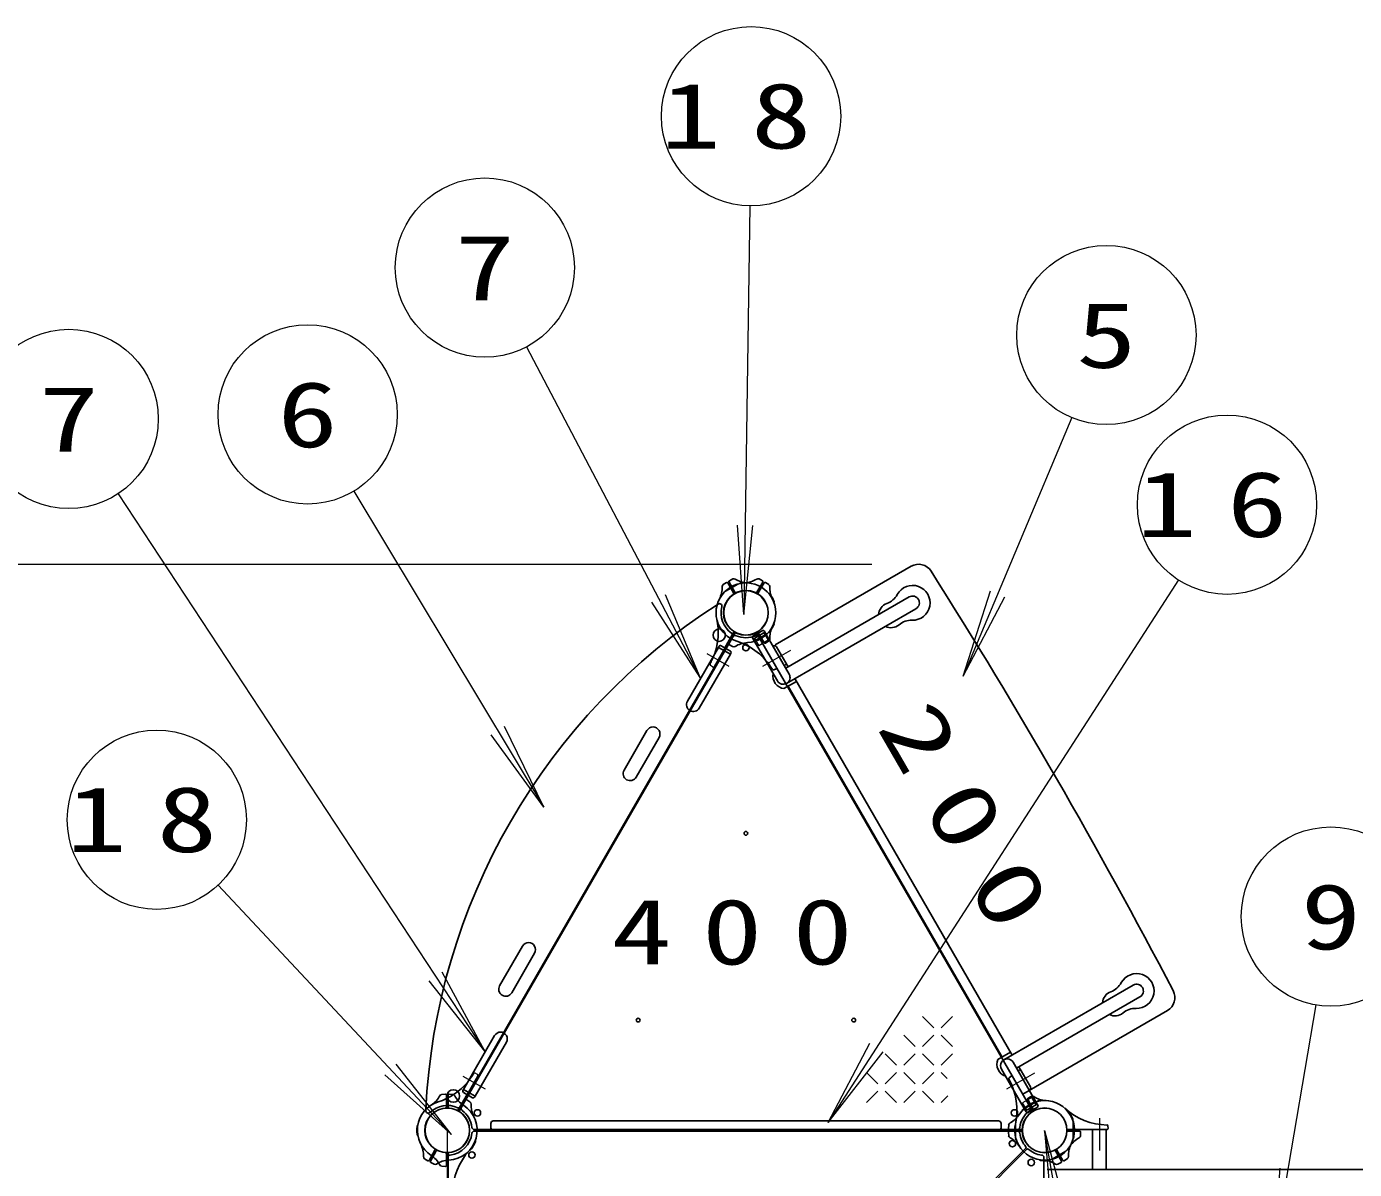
# Model space of a CAD drawing. Units: millimetres on the paper. Extents: x -385 to 0, y -594 to 267.
# Drawn here: x -257.94 to -213.48, y 167.13 to 205.38 of the extents above; entities that cross this region are included whole.
import ezdxf
from ezdxf.enums import TextEntityAlignment as Align

# ---------------------------------------------------------------- set-up
doc = ezdxf.new("R2010")
doc.units = ezdxf.units.MM
doc.linetypes.add('USER1', pattern=[4.5, 2.5, -2])
doc.linetypes.add('USER2', pattern=[6, 3, -1, 1, -1])
doc.layers.add('LY_1', color=7, linetype='Continuous', lineweight=25)
doc.styles.add('ＭＳ ゴシック', font='')
doc.styles.get('ＭＳ ゴシック').set_extended_font_data('MS Gothic')

msp = doc.modelspace()

# ---------------------------------------------------------------- linework, layer by layer
at = {"layer": 'LY_1', "lineweight": 13}
for p, q in [((-233.722, 199.377), (-233.92, 185.699)), ((-241.197, 194.655), (-235.383, 183.592)), ((-222.944, 192.288), (-226.581, 183.638)), ((-254.875, 189.739), (-242.593, 171.085)), ((-246.98, 189.827), (-240.615, 179.253)), ((-233.92, 185.699), (-234.138, 188.691)), ((-233.92, 185.699), (-233.616, 188.683)), ((-229.641, 187.372), (-371.773, 187.372)), ((-219.37, 186.855), (-231.1, 168.698)), ((-235.383, 183.592), (-236.542, 186.359)), ((-226.581, 183.638), (-225.664, 186.495)), ((-226.581, 183.638), (-225.182, 186.292)), ((-235.383, 183.592), (-237.004, 186.115)), ((-240.615, 179.253), (-241.932, 181.948)), ((-240.615, 179.253), (-242.38, 181.678)), ((-251.526, 176.64), (-243.711, 168.295)), ((-242.593, 171.085), (-244.455, 173.438)), ((-242.593, 171.085), (-244.018, 173.725)), ((-214.769, 172.635), (-216.204, 164.18)), ((-227.938, 172.246), (-227.563, 171.871)), ((-226.938, 172.246), (-227.313, 171.871)), ((-228.563, 171.621), (-228.188, 171.246)), ((-227.563, 171.621), (-227.938, 171.246)), ((-227.313, 171.621), (-226.938, 171.246)), ((-231.1, 168.698), (-229.698, 171.35)), ((-231.1, 168.698), (-229.259, 171.067)), ((-229.188, 170.996), (-228.813, 170.621)), ((-228.188, 170.996), (-228.563, 170.621)), ((-227.938, 170.996), (-227.563, 170.621)), ((-226.938, 170.996), (-227.313, 170.621)), ((-243.711, 168.295), (-245.945, 170.297)), ((-243.711, 168.295), (-245.563, 170.655)), ((-229.813, 170.371), (-229.438, 169.996)), ((-228.813, 170.371), (-229.188, 169.996)), ((-228.563, 170.371), (-228.188, 169.996)), ((-227.563, 170.371), (-227.938, 169.996)), ((-227.313, 170.371), (-227.114, 170.171)), ((-229.438, 169.746), (-229.813, 169.371)), ((-229.188, 169.746), (-228.813, 169.371)), ((-228.188, 169.746), (-228.563, 169.371)), ((-227.938, 169.746), (-227.563, 169.371)), ((-227.091, 169.593), (-227.313, 169.371)), ((-223.851, 168.436), (-223.597, 165.447)), ((-223.851, 168.436), (-223.081, 165.536)), ((-217.334, 130.957), (-223.851, 168.436)), ((-216.204, 164.18), (-215.962, 167.17))]:
    msp.add_line(p, q, dxfattribs=at)
at = {"layer": 'LY_1'}
for p, q in [((-228.322, 187.313), (-232.868, 184.688)), ((-234.506, 186.772), (-234.609, 186.708)), ((-234.263, 186.421), (-234.46, 186.761)), ((-234.22, 186.446), (-234.416, 186.786)), ((-234.403, 186.832), (-234.287, 186.893)), ((-233.482, 186.446), (-233.286, 186.786)), ((-233.439, 186.421), (-233.242, 186.761)), ((-233.299, 186.832), (-233.406, 186.889)), ((-233.196, 186.772), (-233.085, 186.703)), ((-233.08, 186.394), (-233.078, 186.395)), ((-232.914, 186.105), (-232.911, 186.107)), ((-228.384, 186.288), (-232.518, 183.901)), ((-228.158, 185.895), (-232.488, 183.395)), ((-232.914, 185.408), (-232.911, 185.407)), ((-234.22, 185.068), (-243.439, 169.1)), ((-243.395, 169.227), (-234.307, 184.966)), ((-234.263, 185.093), (-234.556, 184.585)), ((-233.302, 185.159), (-233.608, 184.982)), ((-233.213, 185.105), (-233.606, 184.878)), ((-224.263, 169.1), (-233.482, 185.068)), ((-233.439, 185.093), (-233.242, 184.752)), ((-233.234, 185.141), (-233.213, 185.105)), ((-232.405, 183.705), (-233.213, 185.105)), ((-233.08, 185.119), (-233.078, 185.118)), ((-234.766, 184.601), (-235.807, 182.796)), ((-234.745, 184.637), (-234.766, 184.601)), ((-234.766, 184.601), (-234.373, 184.374)), ((-234.676, 184.655), (-234.371, 184.478)), ((-234.403, 184.681), (-234.296, 184.624)), ((-233.626, 184.914), (-233.606, 184.878)), ((-232.797, 183.478), (-233.606, 184.878)), ((-233.196, 184.741), (-233.093, 184.805)), ((-232.44, 183.946), (-232.827, 184.616)), ((-234.373, 184.374), (-235.415, 182.57)), ((-234.352, 184.41), (-234.373, 184.374)), ((-232.841, 183.887), (-232.919, 183.847)), ((-232.493, 184.038), (-232.571, 183.993)), ((-232.16, 183.461), (-232.579, 183.219)), ((-225.268, 170.89), (-232.434, 183.303)), ((-224.94, 170.956), (-232.213, 183.554)), ((-237.164, 181.819), (-237.93, 180.491)), ((-236.76, 181.585), (-237.526, 180.257)), ((-242.097, 173.274), (-241.33, 174.602)), ((-241.693, 173.041), (-240.926, 174.368)), ((-220.884, 173.297), (-225.214, 170.797)), ((-220.658, 172.905), (-224.791, 170.518)), ((-219.738, 172.446), (-224.581, 169.65)), ((-243.307, 169.806), (-242.266, 171.61)), ((-242.915, 169.579), (-241.873, 171.384)), ((-224.993, 171.048), (-225.412, 170.806)), ((-225.297, 170.488), (-224.489, 169.088)), ((-224.905, 170.714), (-224.096, 169.314)), ((-224.66, 170.471), (-224.738, 170.426)), ((-224.713, 170.563), (-224.327, 169.893)), ((-224.965, 170.245), (-225.038, 170.198)), ((-243.91, 169.643), (-244.042, 169.639)), ((-243.876, 169.217), (-243.876, 169.61)), ((-243.826, 169.217), (-243.826, 169.61)), ((-243.791, 169.643), (-243.67, 169.639)), ((-243.482, 169.125), (-243.189, 169.632)), ((-243.328, 169.77), (-243.307, 169.806)), ((-243.31, 169.702), (-243.004, 169.525)), ((-243.307, 169.806), (-242.915, 169.579)), ((-243.196, 169.452), (-243.093, 169.387)), ((-242.936, 169.543), (-242.915, 169.579)), ((-224.22, 169.125), (-224.416, 169.465)), ((-224.403, 169.511), (-224.296, 169.568)), ((-224.096, 169.314), (-224.489, 169.088)), ((-224.468, 169.052), (-224.489, 169.088)), ((-224.094, 169.21), (-224.4, 169.033)), ((-224.076, 169.278), (-224.096, 169.314)), ((-223.08, 169.073), (-223.078, 169.075)), ((-244.837, 168.603), (-244.84, 168.603)), ((-242.393, 168.669), (-242.393, 168.519)), ((-242.309, 168.753), (-225.393, 168.753)), ((-225.309, 168.669), (-225.309, 168.519)), ((-225.058, 168.496), (-225.054, 168.617)), ((-222.914, 168.785), (-222.911, 168.786)), ((-221.727, 168.496), (-221.732, 168.583)), ((-244.837, 168.269), (-244.84, 168.269)), ((-224.632, 168.461), (-242.941, 168.461)), ((-233.851, 168.411), (-242.941, 168.411)), ((-242.914, 168.087), (-242.911, 168.086)), ((-242.309, 168.436), (-225.393, 168.436)), ((-224.632, 168.411), (-233.851, 168.411)), ((-225.058, 168.377), (-225.054, 168.246)), ((-223.07, 168.461), (-221.76, 168.461)), ((-223.07, 168.411), (-222.677, 168.411)), ((-222.644, 168.377), (-222.648, 168.255)), ((-222.244, 168.461), (-222.244, 167.128)), ((-221.791, 168.461), (-221.791, 167.128)), ((-244.263, 167.772), (-244.46, 167.432)), ((-244.22, 167.747), (-244.416, 167.407)), ((-243.876, 167.655), (-243.876, 167.262)), ((-243.826, 167.655), (-243.826, 158.436)), ((-243.257, 149.065), (-224.48, 167.842)), ((-243.222, 149.03), (-224.445, 167.807)), ((-243.08, 167.799), (-243.078, 167.797)), ((-223.482, 167.747), (-223.286, 167.407)), ((-223.439, 167.772), (-223.242, 167.432)), ((-244.506, 167.42), (-244.609, 167.485)), ((-244.403, 167.361), (-244.287, 167.299)), ((-243.91, 167.229), (-244.032, 167.233)), ((-224.018, 167.45), (-224.018, 167.447)), ((-223.876, 158.436), (-223.876, 167.526)), ((-223.684, 167.45), (-223.684, 167.447)), ((-223.299, 167.361), (-223.406, 167.304)), ((-223.196, 167.42), (-223.085, 167.49)), ((-223.768, 167.128), (-211.434, 167.128))]:
    msp.add_line(p, q, dxfattribs=at)
at = {"layer": 'LY_1', "linetype": 'USER2', "lineweight": 13}
for p, q in [((-234.043, 186.752), (-234.618, 186.421)), ((-233.084, 185.093), (-233.659, 184.761)), ((-235.159, 184.395), (-234.42, 183.968)), ((-233.286, 183.966), (-232.346, 184.509)), ((-225.119, 169.821), (-224.179, 170.363)), ((-243.325, 170.25), (-242.587, 169.823)), ((-224.043, 169.432), (-224.618, 169.1)), ((-224.809, 168.104), (-224.809, 168.768)), ((-222.893, 168.104), (-222.893, 168.768)), ((-222.018, 168.842), (-222.018, 167.757)), ((-243.851, 168.436), (-243.851, 148.436)), ((-223.084, 167.772), (-223.659, 167.44))]:
    msp.add_line(p, q, dxfattribs=at)
at = {"layer": 'LY_1', "linetype": 'USER1', "lineweight": 13}
for p, q in [((-233.253, 185.081), (-233.112, 184.836)), ((-234.556, 184.585), (-234.918, 183.958)), ((-233.565, 184.901), (-233.423, 184.656)), ((-233.112, 184.836), (-233.423, 184.656)), ((-234.965, 183.947), (-235.038, 183.995)), ((-242.841, 170.306), (-242.919, 170.345)), ((-243.189, 169.632), (-242.827, 170.259)), ((-224.279, 169.537), (-224.59, 169.357)), ((-224.137, 169.291), (-224.279, 169.537)), ((-224.449, 169.111), (-224.59, 169.357))]:
    msp.add_line(p, q, dxfattribs=at)
at = {"layer": 'LY_1', "lineweight": 13}
for centre in [(-233.679, 202.377), (-242.593, 197.31), (-221.781, 195.054), (-256.525, 192.245), (-248.527, 192.397), (-217.742, 189.375), (-253.576, 178.83), (-214.266, 175.592)]:
    msp.add_circle(centre, 3, dxfattribs=at)
at = {"layer": 'LY_1'}
for centre, radius in [((-233.851, 185.757), 0.75), ((-233.851, 185.757), 0.743), ((-234.745, 185.007), 0.208), ((-233.851, 184.59), 0.108), ((-233.851, 178.376), 0.0625), ((-237.459, 172.126), 0.0625), ((-230.243, 172.126), 0.0625), ((-243.648, 169.585), 0.208), ((-243.851, 168.436), 0.75), ((-243.851, 168.436), 0.743), ((-242.841, 169.019), 0.108), ((-224.861, 169.019), 0.108), ((-223.851, 168.436), 0.75), ((-223.851, 168.436), 0.743), ((-224.929, 167.99), 0.108), ((-243.026, 167.611), 0.108), ((-224.297, 167.358), 0.108)]:
    msp.add_circle(centre, radius, dxfattribs=at)
for centre, radius, start, end in [((-228.072, 186.88), 0.5, 32.3624, 120), ((-233.851, 185.757), 1, 92.7272, 150), ((-234.488, 186.744), 0.0333, 30, 122), ((-234.387, 186.802), 0.0333, 118, 210), ((-234.257, 186.815), 0.0833, 57.4588, 118), ((-233.764, 187.588), 0.833, 237.4588, 267.2728), ((-233.938, 187.588), 0.833, 272.7272, 302.5412), ((-233.851, 185.757), 1, 30, 87.2728), ((-233.445, 186.815), 0.0833, 62, 122.5412), ((-233.315, 186.802), 0.0333, 330, 62), ((-233.214, 186.744), 0.0333, 58, 150), ((-393.717, 81.911), 196.604, 27.63762, 32.36238), ((-235.481, 186.597), 0.833, 332.7272, 2.5412), ((-234.565, 186.637), 0.0833, 122, 182.5412), ((-234.292, 186.404), 0.0333, 304.2707, 30), ((-234.191, 186.462), 0.0333, 210, 295.7293), ((-233.511, 186.462), 0.0333, 244.2707, 330), ((-233.41, 186.404), 0.0333, 150, 235.7293), ((-233.137, 186.637), 0.0833, 357.4588, 58), ((-233.07, 186.381), 0.0167, 38.6269, 120), ((-233.851, 185.757), 1.017, 30, 38.6269), ((-232.221, 186.597), 0.833, 177.4588, 207.2728), ((-229.358, 186.68), 0.653, 289.9843, 331.5683), ((-228.271, 186.091), 0.583, 268.4317, 151.5683), ((-228.271, 186.091), 0.227, 300, 120), ((-223.263, 168.096), 21.333, 122.6915, 177.3085), ((-233.851, 185.757), 1, 150, 210), ((-234.74, 185.98), 0.0833, 345.8842, 122.6915), ((-233.851, 185.757), 0.833, 165.8842, 234.7841), ((-233.851, 185.757), 1, 330, 30), ((-233.851, 185.757), 1.017, 21.3731, 30), ((-232.92, 186.121), 0.0167, 300, 21.3731), ((-228.993, 185.675), 0.417, 109.9843, 177.0436), ((-236.946, 185.086), 2.167, 340.3996, 12.2172), ((-232.92, 185.392), 0.0167, 338.6269, 60), ((-228.305, 184.856), 0.653, 88.4317, 130.0157), ((-233.851, 185.757), 1, 210, 252.2172), ((-234.38, 185.008), 0.0833, 330, 54.7841), ((-234.212, 184.914), 0.0833, 66.7872, 150), ((-234.292, 185.109), 0.0333, 330, 55.7293), ((-234.191, 185.051), 0.0333, 64.2707, 150), ((-233.851, 185.757), 0.833, 246.7872, 293.2128), ((-233.851, 185.757), 1, 272.7272, 330), ((-233.583, 184.939), 0.05, 120, 210), ((-233.511, 185.051), 0.0333, 30, 115.7293), ((-233.49, 184.914), 0.0833, 30, 113.2128), ((-233.41, 185.109), 0.0333, 124.2707, 210), ((-233.277, 185.116), 0.05, 30, 120), ((-233.07, 185.132), 0.0167, 240, 321.3731), ((-233.851, 185.757), 1.017, 321.3731, 330), ((-232.221, 184.916), 0.833, 152.7272, 182.5412), ((-233.851, 185.757), 1.017, 330, 338.6269), ((-228.993, 185.675), 0.417, 242.9564, 310.0157), ((-234.701, 184.612), 0.05, 60, 150), ((-234.387, 184.711), 0.0333, 150, 242), ((-234.257, 184.698), 0.0833, 242, 302.5412), ((-233.764, 183.925), 0.833, 92.7272, 122.5412), ((-234.818, 182.741), 2.167, 31.0842, 72.2172), ((-233.214, 184.769), 0.0333, 210, 302), ((-233.137, 184.876), 0.0833, 302, 2.5412), ((-232.899, 184.574), 0.0833, 30, 120), ((-234.396, 184.435), 0.05, 330, 60), ((-232.934, 183.877), 0.0333, 211.0841, 297), ((-232.529, 183.633), 0.417, 168.0733, 263.1301), ((-232.856, 183.917), 0.0333, 297, 30), ((-232.601, 183.591), 0.227, 210, 30), ((-235.611, 182.683), 0.227, 150, 330), ((-236.962, 181.702), 0.233, 330, 150), ((-237.728, 180.374), 0.233, 150, 330), ((-241.128, 174.485), 0.233, 330, 150), ((-220.771, 173.101), 0.583, 268.4317, 151.5683), ((-241.895, 173.157), 0.233, 150, 330), ((-221.493, 172.684), 0.417, 109.9843, 177.0436), ((-221.858, 173.69), 0.653, 289.9843, 331.5683), ((-220.771, 173.101), 0.227, 300, 120), ((-219.988, 172.879), 0.5, 300, 27.6376), ((-220.805, 171.865), 0.653, 88.4317, 130.0157), ((-221.493, 172.684), 0.417, 242.9564, 310.0157), ((-242.069, 171.497), 0.227, 330, 150), ((-225.029, 170.643), 0.417, 156.8699, 251.9267), ((-225.101, 170.601), 0.227, 30, 210), ((-244.818, 171.451), 2.167, 287.7828, 319.6004), ((-225.02, 170.17), 0.0333, 123, 208.9159), ((-226.946, 169.106), 2.167, 347.7828, 28.9158), ((-224.947, 170.218), 0.0333, 30, 123), ((-224.399, 169.852), 0.0833, 300, 30), ((-244.842, 169.978), 0.833, 302.7272, 332.5412), ((-244.029, 169.556), 0.0833, 92, 152.5412), ((-243.909, 169.61), 0.0333, 0, 92), ((-243.793, 169.61), 0.0333, 88, 180), ((-243.673, 169.556), 0.0833, 27.4588, 88), ((-242.86, 169.978), 0.833, 207.4588, 237.2728), ((-243.285, 169.745), 0.05, 150, 240), ((-243.214, 169.423), 0.0333, 58, 150), ((-242.979, 169.568), 0.05, 240, 330), ((-223.851, 168.436), 1, 90, 147.2728), ((-224.387, 169.482), 0.0333, 118, 210), ((-224.257, 169.495), 0.0833, 57.4588, 118), ((-223.764, 170.267), 0.833, 237.4588, 267.2728), ((-223.851, 168.436), 1, 30, 90), ((-243.851, 168.436), 1, 107.7828, 237.2728), ((-244.489, 169.094), 0.0833, 177.3085, 314.1158), ((-243.851, 168.436), 0.833, 65.2159, 134.1158), ((-243.909, 169.217), 0.0333, 274.2707, 0), ((-243.793, 169.217), 0.0333, 180, 265.7293), ((-243.851, 168.436), 1, 272.7272, 57.2728), ((-243.511, 169.142), 0.0333, 244.2707, 330), ((-243.467, 169.268), 0.0833, 245.2159, 330), ((-243.41, 169.083), 0.0333, 150, 235.7293), ((-243.302, 169.17), 0.0833, 150, 233.2128), ((-243.851, 168.436), 0.833, 6.7872, 53.2128), ((-243.137, 169.317), 0.0833, 357.4588, 58), ((-242.221, 169.276), 0.833, 177.4588, 207.2728), ((-225.393, 169.427), 0.833, 297.4588, 327.2728), ((-223.851, 168.436), 0.833, 126.7872, 173.2128), ((-224.425, 169.077), 0.05, 210, 300), ((-224.4, 169.17), 0.0833, 306.7872, 30), ((-224.292, 169.083), 0.0333, 304.2707, 30), ((-224.191, 169.142), 0.0333, 210, 295.7293), ((-224.119, 169.253), 0.05, 300, 30), ((-221.723, 170.781), 2.167, 227.7828, 268.9158), ((-223.07, 169.06), 0.0167, 38.6269, 120), ((-223.851, 168.436), 1.017, 30, 38.6269), ((-243.851, 168.436), 1.017, 171.3731, 180), ((-244.84, 168.586), 0.0167, 90, 171.3731), ((-242.941, 168.544), 0.0833, 186.7872, 270), ((-242.309, 168.669), 0.0833, 90, 180), ((-242.309, 168.519), 0.0833, 180, 270), ((-225.393, 168.669), 0.0833, 0, 90), ((-225.393, 168.519), 0.0833, 270, 0), ((-224.971, 168.614), 0.0833, 117.4588, 178), ((-223.851, 168.436), 1, 167.7828, 210), ((-224.761, 168.544), 0.0833, 270, 353.2128), ((-223.851, 168.436), 1, 332.7272, 30), ((-223.851, 168.436), 1.017, 21.3731, 30), ((-222.92, 168.8), 0.0167, 300, 21.3731), ((-221.765, 168.582), 0.0333, 3, 88.9159), ((-243.851, 168.436), 1.017, 180, 188.6269), ((-244.84, 168.286), 0.0167, 188.6269, 270), ((-243.851, 168.436), 0.833, 276.7872, 353.2128), ((-242.941, 168.328), 0.0833, 90, 173.2128), ((-243.851, 168.436), 1.017, 330, 338.6269), ((-242.92, 168.072), 0.0167, 338.6269, 60), ((-225.025, 168.494), 0.0333, 178, 270), ((-225.025, 168.378), 0.0333, 90, 182), ((-224.971, 168.258), 0.0833, 182, 242.5412), ((-225.393, 167.445), 0.833, 32.7272, 62.5412), ((-224.761, 168.328), 0.0833, 6.7872, 90), ((-223.851, 168.436), 0.833, 186.7872, 221.1406), ((-224.632, 168.494), 0.0333, 270, 355.7293), ((-224.632, 168.378), 0.0333, 4.2707, 90), ((-223.07, 168.494), 0.0333, 184.2707, 270), ((-223.07, 168.378), 0.0333, 90, 175.7293), ((-222.309, 167.445), 0.833, 117.4588, 147.2728), ((-222.731, 168.258), 0.0833, 297.4588, 358), ((-222.677, 168.378), 0.0333, 358, 90), ((-221.76, 168.494), 0.0333, 270, 3), ((-245.481, 167.596), 0.833, 357.4588, 27.2728), ((-244.292, 167.789), 0.0333, 330, 55.7293), ((-244.191, 167.73), 0.0333, 64.2707, 150), ((-243.909, 167.655), 0.0333, 0, 85.7293), ((-243.793, 167.655), 0.0333, 94.2707, 180), ((-241.506, 166.308), 2.167, 137.7828, 178.9159), ((-243.07, 167.812), 0.0167, 240, 321.3731), ((-243.851, 168.436), 1.017, 321.3731, 330), ((-223.851, 168.436), 1, 210, 270), ((-224.504, 167.866), 0.0333, 315, 41.1406), ((-224.421, 167.783), 0.0333, 48.8594, 135), ((-223.851, 168.436), 0.833, 228.8594, 263.2128), ((-223.851, 168.436), 1, 270, 327.2728), ((-223.511, 167.73), 0.0333, 30, 115.7293), ((-223.41, 167.789), 0.0333, 124.2707, 210), ((-222.221, 167.596), 0.833, 152.7272, 182.5412), ((-244.565, 167.555), 0.0833, 177.4588, 238), ((-244.488, 167.449), 0.0333, 238, 330), ((-244.387, 167.39), 0.0333, 150, 242), ((-244.842, 166.894), 0.833, 27.4588, 57.2728), ((-244.257, 167.378), 0.0833, 242, 302.5412), ((-243.764, 166.605), 0.833, 92.7272, 122.5412), ((-244.029, 167.316), 0.0833, 207.4588, 268), ((-243.909, 167.262), 0.0333, 268, 0), ((-243.743, 167.526), 0.0833, 96.7872, 180), ((-224.001, 167.447), 0.0167, 180, 261.3731), ((-223.851, 168.436), 1.017, 261.3731, 270), ((-223.959, 167.526), 0.0833, 0, 83.2128), ((-223.938, 166.605), 0.833, 57.4588, 87.2728), ((-223.851, 168.436), 1.017, 270, 278.6269), ((-223.701, 167.447), 0.0167, 278.6269, 0), ((-223.445, 167.378), 0.0833, 237.4588, 298), ((-223.315, 167.39), 0.0333, 298, 30), ((-223.214, 167.449), 0.0333, 210, 302), ((-223.137, 167.555), 0.0833, 302, 2.5412)]:
    msp.add_arc(centre, radius, start, end, dxfattribs=at)
at = {"layer": 'LY_1', "linetype": 'USER1', "lineweight": 13}
for centre, radius, start, end in [((-236.946, 185.086), 2.167, 331.0842, 340.3996), ((-235.02, 184.023), 0.0333, 151.0841, 237), ((-234.947, 183.975), 0.0333, 237, 330), ((-244.818, 171.451), 2.167, 319.6004, 328.9158), ((-242.934, 170.316), 0.0333, 63, 148.9159), ((-242.856, 170.276), 0.0333, 330, 63)]:
    msp.add_arc(centre, radius, start, end, dxfattribs=at)

# ---------------------------------------------------------------- texts
at = {"layer": 'LY_1', "style": 'ＭＳ ゴシック', "width": 1.35}
for s, p in [('7', (-242.593, 197.31)), ('5', (-221.781, 195.054)), ('6', (-248.527, 192.397)), ('7', (-256.525, 192.245)), ('9', (-214.266, 175.592))]:
    msp.add_text(s, height=2.199, dxfattribs=at).set_placement(p, align=Align.MIDDLE_CENTER)
at = {"layer": 'LY_1', "char_height": 2.199, "style": 'ＭＳ ゴシック'}
for s, insert, attachment_point in [('\\T1.5;\\W1.35;18', (-233.679, 202.377), 5), ('\\T1.5;\\W1.35;16', (-217.742, 189.375), 5), ('\\T1.5;\\W1.35;18', (-253.576, 178.83), 5), ('\\T1.5;\\W1.35;400', (-238.351, 175.068), 4)]:
    msp.add_mtext(s, dxfattribs=dict(at, insert=insert, attachment_point=attachment_point))
at = {"layer": 'LY_1', "insert": (-228.553, 182.464), "char_height": 2.199, "attachment_point": 4, "rotation": 300, "style": 'ＭＳ ゴシック'}
msp.add_mtext('\\T1.5;\\W1.35;200', dxfattribs=at)

doc.saveas('drawing.dxf')
